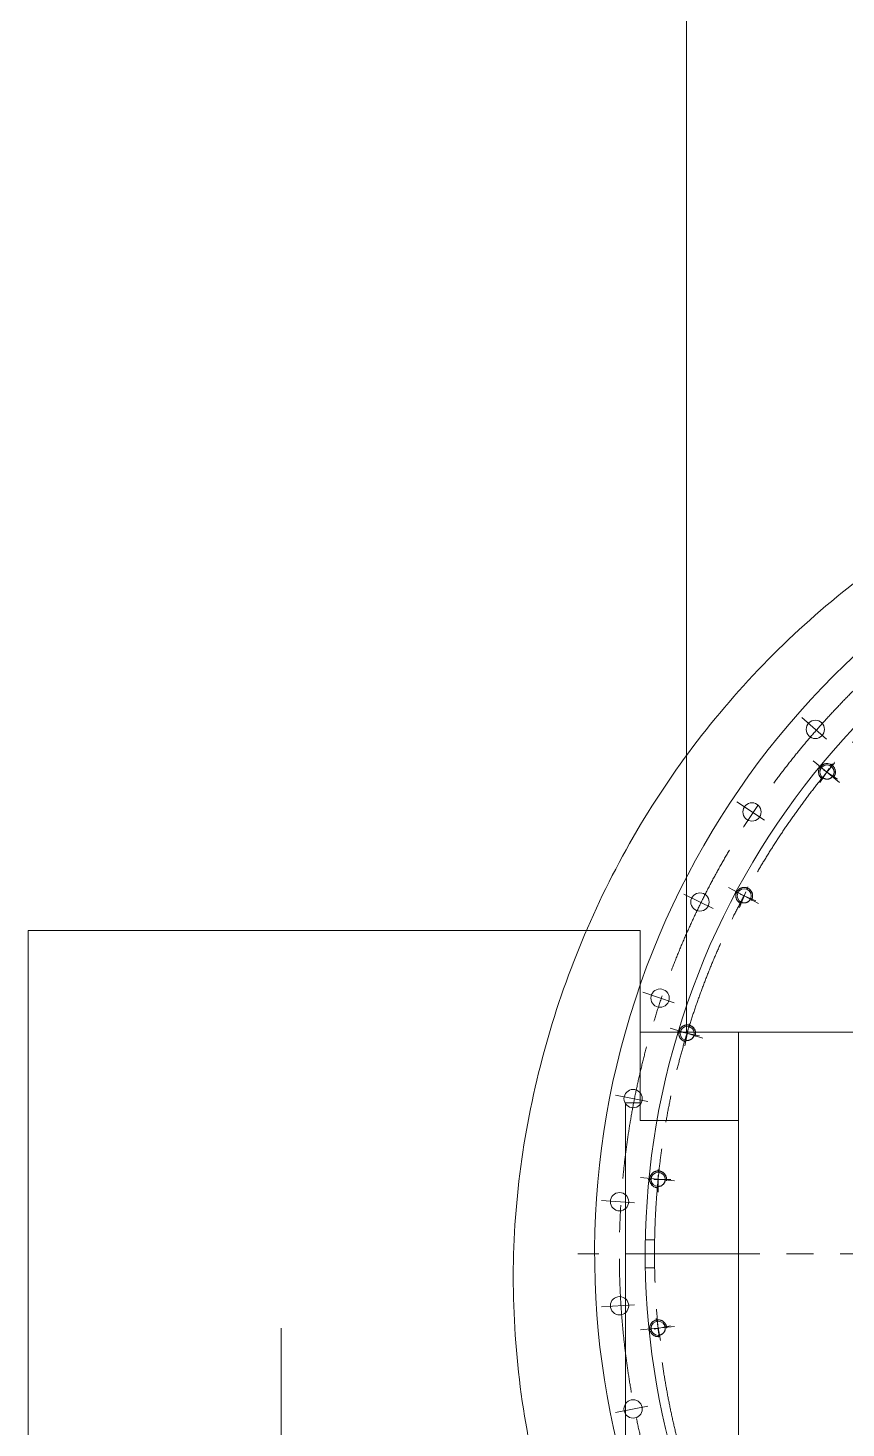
# Model space of a CAD drawing. Header units: millimetres. Extents: x 2 to 671028, y -1 to 511258.
# Drawn here: x 78194 to 92961, y 97864 to 123151 of the extents above; entities that cross this region are included whole.
import ezdxf

# ---------------------------------------------------------------- set-up
doc = ezdxf.new("R2010")
doc.units = ezdxf.units.MM
doc.header["$LTSCALE"] = 25.4
doc.linetypes.add('CENTER', pattern=[50.8, 31.75, -6.35, 6.35, -6.35])
doc.linetypes.add('点画线', pattern=[18, 12, -2, 2, -2])
for name, color, linetype, lineweight in [('CAXA1', 5, 'CENTER', 5), ('中心线层', 5, 'CENTER', 5), ('细实线层', 7, 'Continuous', 5)]:
    doc.layers.add(name, color=color, linetype=linetype, lineweight=lineweight)

msp = doc.modelspace()

# ---------------------------------------------------------------- linework, layer by layer
at = {"color": 7, "lineweight": 5}
for p, q in [((90079.74, 105015.85), (90079.74, 127933.48)), ((92468.71, 109745.34), (92467.16, 109737.52)), ((92470.68, 109753.07), (92468.71, 109745.34)), ((92473.04, 109760.69), (92470.68, 109753.07)), ((92475.81, 109768.18), (92473.04, 109760.69)), ((92478.96, 109775.51), (92475.81, 109768.18)), ((92482.48, 109782.67), (92478.96, 109775.51)), ((92486.38, 109789.63), (92482.48, 109782.67)), ((92490.64, 109796.38), (92486.38, 109789.63)), ((92495.25, 109802.89), (92490.64, 109796.38)), ((92500.18, 109809.16), (92495.25, 109802.89)), ((92505.45, 109815.16), (92500.18, 109809.16)), ((92511.01, 109820.87), (92505.45, 109815.16)), ((92516.87, 109826.29), (92511.01, 109820.87)), ((92523.01, 109831.39), (92516.87, 109826.29)), ((92529.4, 109836.16), (92523.01, 109831.39)), ((92536.03, 109840.6), (92529.4, 109836.16)), ((92542.89, 109844.68), (92536.03, 109840.6)), ((92549.95, 109848.39), (92542.89, 109844.68)), ((92557.2, 109851.73), (92549.95, 109848.39)), ((92564.61, 109854.69), (92557.2, 109851.73)), ((92572.16, 109857.25), (92564.61, 109854.69)), ((92579.84, 109859.42), (92572.16, 109857.25)), ((92587.62, 109861.18), (92579.84, 109859.42)), ((92595.49, 109862.53), (92587.62, 109861.18)), ((92603.41, 109863.47), (92595.49, 109862.53)), ((92611.37, 109863.99), (92603.41, 109863.47)), ((92619.35, 109864.09), (92611.37, 109863.99)), ((92627.32, 109863.78), (92619.35, 109864.09)), ((92635.27, 109863.05), (92627.32, 109863.78)), ((92643.17, 109861.91), (92635.27, 109863.05)), ((92650.99, 109860.35), (92643.17, 109861.91)), ((92658.72, 109858.38), (92650.99, 109860.35)), ((92666.34, 109856.02), (92658.72, 109858.38)), ((92673.83, 109853.26), (92666.34, 109856.02)), ((92681.16, 109850.11), (92673.83, 109853.26)), ((92688.32, 109846.58), (92681.16, 109850.11)), ((92695.28, 109842.68), (92688.32, 109846.58)), ((92702.03, 109838.42), (92695.28, 109842.68)), ((92708.54, 109833.82), (92702.03, 109838.42)), ((92702.03, 109838.42), (92702.03, 109838.42)), ((92714.81, 109828.88), (92708.54, 109833.82)), ((92720.81, 109823.62), (92714.81, 109828.88)), ((92726.52, 109818.05), (92720.81, 109823.62)), ((92731.94, 109812.19), (92726.52, 109818.05)), ((92737.04, 109806.06), (92731.94, 109812.19)), ((92741.81, 109799.66), (92737.04, 109806.06)), ((92746.25, 109793.03), (92741.81, 109799.66)), ((92750.32, 109786.17), (92746.25, 109793.03)), ((92754.04, 109779.11), (92750.32, 109786.17)), ((92757.38, 109771.87), (92754.04, 109779.11)), ((92760.34, 109764.46), (92757.38, 109771.87)), ((92762.9, 109756.9), (92760.34, 109764.46)), ((92765.07, 109749.22), (92762.9, 109756.9)), ((92766.83, 109741.44), (92765.07, 109749.22)), ((92465.28, 109721.67), (92464.97, 109713.7)), ((92464.97, 109713.7), (92465.07, 109705.72)), ((92465.07, 109705.72), (92465.6, 109697.76)), ((92466.01, 109729.62), (92465.28, 109721.67)), ((92465.6, 109697.76), (92466.53, 109689.84)), ((92467.16, 109737.52), (92466.01, 109729.62)), ((92466.53, 109689.84), (92467.88, 109681.98)), ((92467.88, 109681.98), (92469.65, 109674.19)), ((92469.65, 109674.19), (92471.81, 109666.51)), ((92471.81, 109666.51), (92474.38, 109658.96)), ((92474.38, 109658.96), (92477.33, 109651.55)), ((92477.33, 109651.55), (92480.67, 109644.3)), ((92480.67, 109644.3), (92484.39, 109637.24)), ((92484.39, 109637.24), (92488.47, 109630.38)), ((92488.47, 109630.38), (92492.9, 109623.75)), ((92492.9, 109623.75), (92497.67, 109617.36)), ((92497.67, 109617.36), (92502.78, 109611.22)), ((92502.78, 109611.22), (92508.19, 109605.36)), ((92508.19, 109605.36), (92513.91, 109599.8)), ((92513.91, 109599.8), (92519.91, 109594.54)), ((92519.91, 109594.54), (92526.17, 109589.6)), ((92526.17, 109589.6), (92532.69, 109584.99)), ((92532.69, 109584.99), (92546.05, 109605)), ((92532.69, 109584.99), (92532.69, 109584.99)), ((92546.05, 109605), (92546.05, 109605)), ((92546.05, 109605), (92551.74, 109601.41)), ((92551.74, 109601.41), (92557.6, 109598.13)), ((92557.6, 109598.13), (92563.63, 109595.16)), ((92563.63, 109595.16), (92569.8, 109592.5)), ((92569.8, 109592.5), (92576.1, 109590.18)), ((92576.1, 109590.18), (92582.52, 109588.18)), ((92582.52, 109588.18), (92589.03, 109586.53)), ((92589.03, 109586.53), (92595.62, 109585.22)), ((92595.62, 109585.22), (92602.27, 109584.26)), ((92602.27, 109584.26), (92608.96, 109583.64)), ((92608.96, 109583.64), (92615.68, 109583.38)), ((92615.68, 109583.38), (92622.39, 109583.46)), ((92622.39, 109583.46), (92629.1, 109583.9)), ((92629.1, 109583.9), (92635.77, 109584.69)), ((92635.77, 109584.69), (92642.39, 109585.83)), ((92642.39, 109585.83), (92648.95, 109587.31)), ((92648.95, 109587.31), (92655.41, 109589.14)), ((92655.41, 109589.14), (92661.78, 109591.3)), ((92661.78, 109591.3), (92668.02, 109593.79)), ((92668.02, 109593.79), (92674.12, 109596.6)), ((92674.12, 109596.6), (92680.07, 109599.73)), ((92680.07, 109599.73), (92685.84, 109603.17)), ((92685.84, 109603.17), (92691.43, 109606.9)), ((92691.43, 109606.9), (92696.81, 109610.92)), ((92696.81, 109610.92), (92701.98, 109615.22)), ((92701.98, 109615.22), (92706.91, 109619.78)), ((92706.91, 109619.78), (92711.6, 109624.59)), ((92711.6, 109624.59), (92716.03, 109629.64)), ((92716.03, 109629.64), (92720.19, 109634.92)), ((92720.19, 109634.92), (92724.07, 109640.4)), ((92724.07, 109640.4), (92724.07, 109640.4)), ((92724.07, 109640.4), (92744.07, 109627.04)), ((92744.07, 109627.04), (92748.33, 109633.79)), ((92744.07, 109627.04), (92744.07, 109627.04)), ((92748.33, 109633.79), (92752.23, 109640.75)), ((92752.23, 109640.75), (92755.76, 109647.9)), ((92755.76, 109647.9), (92758.91, 109655.23)), ((92758.91, 109655.23), (92761.67, 109662.72)), ((92761.67, 109662.72), (92764.03, 109670.34)), ((92764.03, 109670.34), (92766, 109678.07)), ((92766, 109678.07), (92767.56, 109685.9)), ((92768.18, 109733.58), (92766.83, 109741.44)), ((92767.56, 109685.9), (92768.7, 109693.79)), ((92769.12, 109725.65), (92768.18, 109733.58)), ((92768.7, 109693.79), (92769.43, 109701.74)), ((92769.64, 109717.69), (92769.12, 109725.65)), ((92769.43, 109701.74), (92769.74, 109709.71)), ((92769.74, 109709.71), (92769.64, 109717.69)), ((90971.61, 107488), (90971.19, 107480.04)), ((90971.19, 107480.04), (90971.19, 107472.06)), ((90971.19, 107472.06), (90971.61, 107464.09)), ((90972.44, 107495.94), (90971.61, 107488)), ((90973.69, 107503.82), (90972.44, 107495.94)), ((90975.35, 107511.62), (90973.69, 107503.82)), ((90977.41, 107519.33), (90975.35, 107511.62)), ((90979.88, 107526.92), (90977.41, 107519.33)), ((90982.74, 107534.37), (90979.88, 107526.92)), ((90985.98, 107541.66), (90982.74, 107534.37)), ((90989.6, 107548.77), (90985.98, 107541.66)), ((90993.59, 107555.67), (90989.6, 107548.77)), ((90997.94, 107562.37), (90993.59, 107555.67)), ((91002.63, 107568.82), (90997.94, 107562.37)), ((91007.65, 107575.02), (91002.63, 107568.82)), ((91012.99, 107580.95), (91007.65, 107575.02)), ((91018.63, 107586.59), (91012.99, 107580.95)), ((91024.56, 107591.93), (91018.63, 107586.59)), ((91030.76, 107596.95), (91024.56, 107591.93)), ((91037.22, 107601.64), (91030.76, 107596.95)), ((91043.91, 107605.99), (91037.22, 107601.64)), ((91050.82, 107609.98), (91043.91, 107605.99)), ((91057.93, 107613.6), (91050.82, 107609.98)), ((91065.21, 107616.85), (91057.93, 107613.6)), ((91072.66, 107619.7), (91065.21, 107616.85)), ((91080.25, 107622.17), (91072.66, 107619.7)), ((91087.96, 107624.24), (91080.25, 107622.17)), ((91095.76, 107625.89), (91087.96, 107624.24)), ((91103.64, 107627.14), (91095.76, 107625.89)), ((91111.58, 107627.98), (91103.64, 107627.14)), ((91119.55, 107628.39), (91111.58, 107627.98)), ((91127.52, 107628.39), (91119.55, 107628.39)), ((91135.49, 107627.98), (91127.52, 107628.39)), ((91143.43, 107627.14), (91135.49, 107627.98)), ((91151.31, 107625.89), (91143.43, 107627.14)), ((91159.11, 107624.24), (91151.31, 107625.89)), ((91166.82, 107622.17), (91159.11, 107624.24)), ((91174.41, 107619.7), (91166.82, 107622.17)), ((91181.86, 107616.85), (91174.41, 107619.7)), ((91189.15, 107613.6), (91181.86, 107616.85)), ((91181.86, 107616.85), (91181.86, 107616.85)), ((91196.25, 107609.98), (91189.15, 107613.6)), ((91203.16, 107605.99), (91196.25, 107609.98)), ((91209.86, 107601.64), (91203.16, 107605.99)), ((91216.31, 107596.95), (91209.86, 107601.64)), ((91222.51, 107591.93), (91216.31, 107596.95)), ((91228.44, 107586.59), (91222.51, 107591.93)), ((91234.08, 107580.95), (91228.44, 107586.59)), ((91239.42, 107575.02), (91234.08, 107580.95)), ((91244.44, 107568.82), (91239.42, 107575.02)), ((91249.13, 107562.37), (91244.44, 107568.82)), ((91253.48, 107555.67), (91249.13, 107562.37)), ((91257.47, 107548.77), (91253.48, 107555.67)), ((91261.09, 107541.66), (91257.47, 107548.77)), ((91264.33, 107534.37), (91261.09, 107541.66)), ((91267.19, 107526.92), (91264.33, 107534.37)), ((91269.66, 107519.33), (91267.19, 107526.92)), ((91271.72, 107511.62), (91269.66, 107519.33)), ((91273.38, 107503.82), (91271.72, 107511.62)), ((91274.63, 107495.94), (91273.38, 107503.82)), ((91275.47, 107488), (91274.63, 107495.94)), ((91275.88, 107480.04), (91275.47, 107488)), ((91275.47, 107464.09), (91275.88, 107472.06)), ((91275.88, 107472.06), (91275.88, 107480.04)), ((90971.61, 107464.09), (90972.44, 107456.15)), ((90972.44, 107456.15), (90973.69, 107448.27)), ((90973.69, 107448.27), (90975.35, 107440.47)), ((90975.35, 107440.47), (90977.41, 107432.76)), ((90977.41, 107432.76), (90979.88, 107425.17)), ((90979.88, 107425.17), (90982.74, 107417.73)), ((90982.74, 107417.73), (90985.98, 107410.44)), ((90985.98, 107410.44), (90989.6, 107403.33)), ((90989.6, 107403.33), (90993.59, 107396.42)), ((90993.59, 107396.42), (90997.94, 107389.73)), ((90997.94, 107389.73), (91002.63, 107383.27)), ((91002.63, 107383.27), (91007.65, 107377.07)), ((91007.65, 107377.07), (91012.99, 107371.14)), ((91012.99, 107371.14), (91018.63, 107365.5)), ((91018.63, 107365.5), (91024.56, 107360.16)), ((91024.56, 107360.16), (91030.76, 107355.14)), ((91030.76, 107355.14), (91037.22, 107350.45)), ((91037.22, 107350.45), (91043.91, 107346.1)), ((91043.91, 107346.1), (91050.82, 107342.11)), ((91050.82, 107342.11), (91057.93, 107338.49)), ((91057.93, 107338.49), (91065.21, 107335.25)), ((91065.21, 107335.25), (91074.42, 107357.47)), ((91065.21, 107335.25), (91065.21, 107335.25)), ((91074.42, 107357.47), (91074.42, 107357.47)), ((91074.42, 107357.47), (91080.69, 107355.07)), ((91080.69, 107355.07), (91087.08, 107352.99)), ((91087.08, 107352.99), (91093.58, 107351.25)), ((91093.58, 107351.25), (91100.15, 107349.85)), ((91100.15, 107349.85), (91106.78, 107348.8)), ((91106.78, 107348.8), (91113.47, 107348.1)), ((91113.47, 107348.1), (91120.18, 107347.75)), ((91120.18, 107347.75), (91126.9, 107347.75)), ((91126.9, 107347.75), (91133.61, 107348.1)), ((91133.61, 107348.1), (91140.29, 107348.8)), ((91140.29, 107348.8), (91146.92, 107349.85)), ((91146.92, 107349.85), (91153.5, 107351.25)), ((91153.5, 107351.25), (91159.99, 107352.99)), ((91159.99, 107352.99), (91166.38, 107355.07)), ((91166.38, 107355.07), (91172.65, 107357.47)), ((91172.65, 107357.47), (91178.79, 107360.21)), ((91178.79, 107360.21), (91184.77, 107363.26)), ((91184.77, 107363.26), (91190.59, 107366.62)), ((91190.59, 107366.62), (91196.23, 107370.28)), ((91196.23, 107370.28), (91201.66, 107374.23)), ((91201.66, 107374.23), (91206.89, 107378.46)), ((91206.89, 107378.46), (91211.88, 107382.95)), ((91211.88, 107382.95), (91216.63, 107387.7)), ((91216.63, 107387.7), (91221.13, 107392.7)), ((91221.13, 107392.7), (91225.36, 107397.92)), ((91225.36, 107397.92), (91229.3, 107403.35)), ((91229.3, 107403.35), (91232.96, 107408.99)), ((91232.96, 107408.99), (91236.32, 107414.81)), ((91236.32, 107414.81), (91239.37, 107420.79)), ((91239.37, 107420.79), (91242.11, 107426.93)), ((91242.11, 107426.93), (91242.11, 107426.93)), ((91242.11, 107426.93), (91264.33, 107417.73)), ((91264.33, 107417.73), (91267.19, 107425.17)), ((91264.33, 107417.73), (91264.33, 107417.73)), ((91267.19, 107425.17), (91269.66, 107432.76)), ((91269.66, 107432.76), (91271.72, 107440.47)), ((91271.72, 107440.47), (91273.38, 107448.27)), ((91273.38, 107448.27), (91274.63, 107456.15)), ((91274.63, 107456.15), (91275.47, 107464.09)), ((78194.35, 95730.6), (78194.35, 106849.65)), ((89247.3, 106849.65), (78194.35, 106849.65)), ((89247.3, 103420.44), (89247.3, 106849.65)), ((90079.74, 105015.85), (89247.3, 105015.85)), ((89942.29, 104997.9), (89942.19, 104989.92)), ((89942.19, 104989.92), (89942.5, 104981.95)), ((89942.81, 105005.86), (89942.29, 104997.9)), ((89942.5, 104981.95), (89943.23, 104974)), ((89943.75, 105013.78), (89942.81, 105005.86)), ((89943.23, 104974), (89944.38, 104966.1)), ((89945.1, 105021.64), (89943.75, 105013.78)), ((89944.38, 104966.1), (89945.93, 104958.28)), ((89946.86, 105029.43), (89945.1, 105021.64)), ((89945.93, 104958.28), (89947.9, 104950.55)), ((89949.03, 105037.11), (89946.86, 105029.43)), ((89947.9, 104950.55), (89950.26, 104942.93)), ((89951.59, 105044.66), (89949.03, 105037.11)), ((89950.26, 104942.93), (89953.02, 104935.44)), ((89954.55, 105052.07), (89951.59, 105044.66)), ((89957.89, 105059.32), (89954.55, 105052.07)), ((89961.61, 105066.38), (89957.89, 105059.32)), ((89965.69, 105073.24), (89961.61, 105066.38)), ((89970.12, 105079.87), (89965.69, 105073.24)), ((89974.89, 105086.26), (89970.12, 105079.87)), ((89979.99, 105092.4), (89974.89, 105086.26)), ((89985.41, 105098.26), (89979.99, 105092.4)), ((89991.12, 105103.82), (89985.41, 105098.26)), ((89997.12, 105109.08), (89991.12, 105103.82)), ((90003.39, 105114.02), (89997.12, 105109.08)), ((90009.91, 105118.63), (90003.39, 105114.02)), ((90016.65, 105122.89), (90009.91, 105118.63)), ((90023.61, 105126.79), (90016.65, 105122.89)), ((90030.77, 105130.31), (90023.61, 105126.79)), ((90038.1, 105133.46), (90030.77, 105130.31)), ((90045.59, 105136.23), (90038.1, 105133.46)), ((90053.21, 105138.59), (90045.59, 105136.23)), ((90060.94, 105140.56), (90053.21, 105138.59)), ((90068.77, 105142.11), (90060.94, 105140.56)), ((90076.66, 105143.26), (90068.77, 105142.11)), ((90084.61, 105143.99), (90076.66, 105143.26)), ((116346.95, 105015.85), (90079.74, 105015.85)), ((90092.58, 105144.3), (90084.61, 105143.99)), ((90100.56, 105144.2), (90092.58, 105144.3)), ((90108.52, 105143.67), (90100.56, 105144.2)), ((90116.44, 105142.74), (90108.52, 105143.67)), ((90124.31, 105141.38), (90116.44, 105142.74)), ((90132.09, 105139.62), (90124.31, 105141.38)), ((90124.31, 105141.38), (90124.31, 105141.38)), ((90139.77, 105137.46), (90132.09, 105139.62)), ((90147.32, 105134.89), (90139.77, 105137.46)), ((90154.73, 105131.94), (90147.32, 105134.89)), ((90161.98, 105128.6), (90154.73, 105131.94)), ((90169.04, 105124.88), (90161.98, 105128.6)), ((90175.9, 105120.8), (90169.04, 105124.88)), ((90182.53, 105116.37), (90175.9, 105120.8)), ((90188.92, 105111.6), (90182.53, 105116.37)), ((90195.06, 105106.49), (90188.92, 105111.6)), ((90200.92, 105101.08), (90195.06, 105106.49)), ((90206.48, 105095.36), (90200.92, 105101.08)), ((90211.75, 105089.36), (90206.48, 105095.36)), ((90209.68, 104935.15), (90212.49, 104941.25)), ((90216.69, 105083.1), (90211.75, 105089.36)), ((90212.49, 104941.25), (90214.98, 104947.49)), ((90214.98, 104947.49), (90217.14, 104953.85)), ((90221.29, 105076.58), (90216.69, 105083.1)), ((90217.14, 104953.85), (90218.97, 104960.32)), ((90218.97, 104960.32), (90220.45, 104966.88)), ((90220.45, 104966.88), (90220.45, 104966.88)), ((90220.45, 104966.88), (90244.05, 104962.18)), ((90225.55, 105069.83), (90221.29, 105076.58)), ((90229.45, 105062.87), (90225.55, 105069.83)), ((90232.98, 105055.72), (90229.45, 105062.87)), ((90236.12, 105048.39), (90232.98, 105055.72)), ((90238.89, 105040.9), (90236.12, 105048.39)), ((90241.25, 105033.28), (90238.89, 105040.9)), ((90243.22, 105025.55), (90241.25, 105033.28)), ((90244.77, 105017.72), (90243.22, 105025.55)), ((90244.05, 104962.18), (90245.4, 104970.04)), ((90244.05, 104962.18), (90244.05, 104962.18)), ((90245.92, 105009.83), (90244.77, 105017.72)), ((90245.4, 104970.04), (90246.33, 104977.97)), ((90246.65, 105001.88), (90245.92, 105009.83)), ((90246.33, 104977.97), (90246.86, 104985.93)), ((90246.96, 104993.91), (90246.65, 105001.88)), ((90246.86, 104985.93), (90246.96, 104993.91)), ((91021.35, 105015.85), (91021.35, 84499.48)), ((89953.02, 104935.44), (89956.17, 104928.11)), ((89956.17, 104928.11), (89959.7, 104920.95)), ((89959.7, 104920.95), (89963.6, 104913.99)), ((89963.6, 104913.99), (89967.86, 104907.24)), ((89967.86, 104907.24), (89972.46, 104900.73)), ((89972.46, 104900.73), (89977.4, 104894.46)), ((89977.4, 104894.46), (89982.66, 104888.46)), ((89982.66, 104888.46), (89988.23, 104882.75)), ((89988.23, 104882.75), (89994.09, 104877.33)), ((89994.09, 104877.33), (90000.22, 104872.23)), ((90000.22, 104872.23), (90006.62, 104867.46)), ((90006.62, 104867.46), (90013.25, 104863.02)), ((90013.25, 104863.02), (90020.11, 104858.94)), ((90020.11, 104858.94), (90027.17, 104855.23)), ((90027.17, 104855.23), (90034.42, 104851.89)), ((90034.42, 104851.89), (90041.83, 104848.93)), ((90041.83, 104848.93), (90049.38, 104846.37)), ((90049.38, 104846.37), (90057.06, 104844.2)), ((90057.06, 104844.2), (90064.84, 104842.44)), ((90064.84, 104842.44), (90069.54, 104866.04)), ((90064.84, 104842.44), (90064.84, 104842.44)), ((90069.54, 104866.04), (90069.54, 104866.04)), ((90069.54, 104866.04), (90076.16, 104864.9)), ((90076.16, 104864.9), (90082.83, 104864.11)), ((90082.83, 104864.11), (90089.54, 104863.67)), ((90089.54, 104863.67), (90096.25, 104863.58)), ((90096.25, 104863.58), (90102.97, 104863.85)), ((90102.97, 104863.85), (90109.66, 104864.46)), ((90109.66, 104864.46), (90116.31, 104865.43)), ((90116.31, 104865.43), (90122.9, 104866.74)), ((90122.9, 104866.74), (90129.41, 104868.39)), ((90129.41, 104868.39), (90135.83, 104870.38)), ((90135.83, 104870.38), (90142.13, 104872.71)), ((90142.13, 104872.71), (90148.31, 104875.36)), ((90148.31, 104875.36), (90154.33, 104878.33)), ((90154.33, 104878.33), (90160.19, 104881.62)), ((90160.19, 104881.62), (90165.88, 104885.2)), ((90165.88, 104885.2), (90171.36, 104889.08)), ((90171.36, 104889.08), (90176.64, 104893.24)), ((90176.64, 104893.24), (90181.69, 104897.67)), ((90181.69, 104897.67), (90186.5, 104902.36)), ((90186.5, 104902.36), (90191.07, 104907.29)), ((90191.07, 104907.29), (90195.36, 104912.46)), ((90195.36, 104912.46), (90199.38, 104917.84)), ((90199.38, 104917.84), (90203.12, 104923.43)), ((90203.12, 104923.43), (90206.55, 104929.2)), ((90206.55, 104929.2), (90209.68, 104935.15)), ((88978.97, 103738.49), (88978.97, 96957.7)), ((88978.97, 103738.49), (89247.3, 103738.49)), ((91021.35, 103420.44), (89247.3, 103420.44)), ((89430.79, 102416.76), (89427.74, 102409.39)), ((89434.22, 102423.96), (89430.79, 102416.76)), ((89438.03, 102430.97), (89434.22, 102423.96)), ((89442.2, 102437.77), (89438.03, 102430.97)), ((89446.72, 102444.35), (89442.2, 102437.77)), ((89451.58, 102450.68), (89446.72, 102444.35)), ((89456.76, 102456.75), (89451.58, 102450.68)), ((89462.25, 102462.53), (89456.76, 102456.75)), ((89468.04, 102468.03), (89462.25, 102462.53)), ((89474.11, 102473.21), (89468.04, 102468.03)), ((89480.44, 102478.07), (89474.11, 102473.21)), ((89487.01, 102482.58), (89480.44, 102478.07)), ((89493.81, 102486.75), (89487.01, 102482.58)), ((89500.83, 102490.56), (89493.81, 102486.75)), ((89508.03, 102494), (89500.83, 102490.56)), ((89515.4, 102497.05), (89508.03, 102494)), ((89522.92, 102499.71), (89515.4, 102497.05)), ((89530.57, 102501.98), (89522.92, 102499.71)), ((89538.33, 102503.84), (89530.57, 102501.98)), ((89546.17, 102505.3), (89538.33, 102503.84)), ((89554.08, 102506.34), (89546.17, 102505.3)), ((89562.04, 102506.96), (89554.08, 102506.34)), ((89570.01, 102507.17), (89562.04, 102506.96)), ((89577.99, 102506.96), (89570.01, 102507.17)), ((89570.01, 102507.17), (89570.01, 102507.17)), ((89585.94, 102506.34), (89577.99, 102506.96)), ((89593.85, 102505.3), (89585.94, 102506.34)), ((89601.7, 102503.84), (89593.85, 102505.3)), ((89609.46, 102501.98), (89601.7, 102503.84)), ((89617.11, 102499.71), (89609.46, 102501.98)), ((89624.63, 102497.05), (89617.11, 102499.71)), ((89632, 102494), (89624.63, 102497.05)), ((89639.2, 102490.56), (89632, 102494)), ((89646.21, 102486.75), (89639.2, 102490.56)), ((89653.02, 102482.58), (89646.21, 102486.75)), ((89659.59, 102478.07), (89653.02, 102482.58)), ((89665.92, 102473.21), (89659.59, 102478.07)), ((89671.99, 102468.03), (89665.92, 102473.21)), ((89677.78, 102462.53), (89671.99, 102468.03)), ((89683.27, 102456.75), (89677.78, 102462.53)), ((89688.45, 102450.68), (89683.27, 102456.75)), ((89693.31, 102444.35), (89688.45, 102450.68)), ((89697.83, 102437.77), (89693.31, 102444.35)), ((89702, 102430.97), (89697.83, 102437.77)), ((89705.8, 102423.96), (89702, 102430.97)), ((89709.24, 102416.76), (89705.8, 102423.96)), ((89712.29, 102409.39), (89709.24, 102416.76)), ((89417.82, 102362.75), (89417.61, 102354.77)), ((89417.61, 102354.77), (89417.82, 102346.8)), ((89418.45, 102370.7), (89417.82, 102362.75)), ((89417.82, 102346.8), (89418.45, 102338.84)), ((89419.49, 102378.61), (89418.45, 102370.7)), ((89418.45, 102338.84), (89419.49, 102330.93)), ((89420.94, 102386.46), (89419.49, 102378.61)), ((89419.49, 102330.93), (89420.94, 102323.09)), ((89422.81, 102394.22), (89420.94, 102386.46)), ((89420.94, 102323.09), (89422.81, 102315.33)), ((89425.07, 102401.87), (89422.81, 102394.22)), ((89422.81, 102315.33), (89425.07, 102307.68)), ((89427.74, 102409.39), (89425.07, 102401.87)), ((89425.07, 102307.68), (89427.74, 102300.16)), ((89427.74, 102300.16), (89430.79, 102292.78)), ((89430.79, 102292.78), (89434.22, 102285.58)), ((89434.22, 102285.58), (89438.03, 102278.57)), ((89438.03, 102278.57), (89442.2, 102271.77)), ((89442.2, 102271.77), (89446.72, 102265.19)), ((89446.72, 102265.19), (89451.58, 102258.86)), ((89451.58, 102258.86), (89456.76, 102252.8)), ((89456.76, 102252.8), (89462.25, 102247.01)), ((89462.25, 102247.01), (89468.04, 102241.52)), ((89468.04, 102241.52), (89474.11, 102236.33)), ((89474.11, 102236.33), (89480.44, 102231.48)), ((89480.44, 102231.48), (89487.01, 102226.96)), ((89487.01, 102226.96), (89493.81, 102222.79)), ((89493.81, 102222.79), (89500.83, 102218.98)), ((89500.83, 102218.98), (89508.03, 102215.55)), ((89508.03, 102215.55), (89515.4, 102212.49)), ((89515.4, 102212.49), (89522.92, 102209.83)), ((89522.92, 102209.83), (89530.57, 102207.56)), ((89530.57, 102207.56), (89538.33, 102205.7)), ((89538.33, 102205.7), (89546.17, 102204.25)), ((89546.17, 102204.25), (89554.08, 102203.21)), ((89554.08, 102203.21), (89562.04, 102202.58)), ((89562.04, 102202.58), (89570.01, 102202.37)), ((89570.01, 102226.43), (89576.73, 102226.61)), ((89570.01, 102202.37), (89570.01, 102226.43)), ((89570.01, 102226.43), (89570.01, 102226.43)), ((89570.01, 102202.37), (89570.01, 102202.37)), ((89576.73, 102226.61), (89583.43, 102227.13)), ((89583.43, 102227.13), (89590.09, 102228.01)), ((89590.09, 102228.01), (89596.7, 102229.24)), ((89596.7, 102229.24), (89603.23, 102230.8)), ((89603.23, 102230.8), (89609.67, 102232.71)), ((89609.67, 102232.71), (89616.01, 102234.96)), ((89616.01, 102234.96), (89622.21, 102237.53)), ((89622.21, 102237.53), (89628.28, 102240.42)), ((89628.28, 102240.42), (89634.18, 102243.63)), ((89634.18, 102243.63), (89639.91, 102247.14)), ((89639.91, 102247.14), (89645.45, 102250.94)), ((89645.45, 102250.94), (89650.78, 102255.03)), ((89650.78, 102255.03), (89655.89, 102259.4)), ((89655.89, 102259.4), (89660.76, 102264.02)), ((89660.76, 102264.02), (89665.39, 102268.89)), ((89665.39, 102268.89), (89669.75, 102274)), ((89669.75, 102274), (89673.84, 102279.33)), ((89673.84, 102279.33), (89677.65, 102284.87)), ((89677.65, 102284.87), (89681.16, 102290.6)), ((89681.16, 102290.6), (89684.37, 102296.51)), ((89684.37, 102296.51), (89687.26, 102302.57)), ((89687.26, 102302.57), (89689.83, 102308.78)), ((89689.83, 102308.78), (89692.07, 102315.11)), ((89692.07, 102315.11), (89693.98, 102321.55)), ((89693.98, 102321.55), (89695.55, 102328.09)), ((89695.55, 102328.09), (89696.77, 102334.69)), ((89696.77, 102334.69), (89697.65, 102341.36)), ((89697.65, 102341.36), (89698.18, 102348.05)), ((89698.18, 102348.05), (89698.35, 102354.77)), ((89698.35, 102354.77), (89698.35, 102354.77)), ((89698.35, 102354.77), (89722.41, 102354.77)), ((89714.95, 102401.87), (89712.29, 102409.39)), ((89717.22, 102394.22), (89714.95, 102401.87)), ((89719.08, 102386.46), (89717.22, 102394.22)), ((89720.54, 102378.61), (89719.08, 102386.46)), ((89721.58, 102370.7), (89720.54, 102378.61)), ((89722.21, 102362.75), (89721.58, 102370.7)), ((89722.41, 102354.77), (89722.21, 102362.75)), ((89722.41, 102354.77), (89722.41, 102354.77)), ((89506.32, 101264.37), (89340.43, 101264.37)), ((89506.32, 100756.37), (89340.43, 100756.37)), ((89417.94, 99675.93), (89417.63, 99667.96)), ((89417.63, 99667.96), (89417.73, 99659.98)), ((89417.73, 99659.98), (89418.25, 99652.02)), ((89418.67, 99683.88), (89417.94, 99675.93)), ((89418.25, 99652.02), (89419.19, 99644.1)), ((89419.82, 99691.77), (89418.67, 99683.88)), ((89419.19, 99644.1), (89420.54, 99636.23)), ((89421.37, 99699.6), (89419.82, 99691.77)), ((89420.54, 99636.23), (89422.3, 99628.45)), ((89423.34, 99707.33), (89421.37, 99699.6)), ((89425.7, 99714.95), (89423.34, 99707.33)), ((89428.46, 99722.44), (89425.7, 99714.95)), ((89431.61, 99729.77), (89428.46, 99722.44)), ((89435.14, 99736.93), (89431.61, 99729.77)), ((89439.04, 99743.89), (89435.14, 99736.93)), ((89443.3, 99750.63), (89439.04, 99743.89)), ((89447.9, 99757.15), (89443.3, 99750.63)), ((89452.84, 99763.42), (89447.9, 99757.15)), ((89458.1, 99769.41), (89452.84, 99763.42)), ((89463.67, 99775.13), (89458.1, 99769.41)), ((89469.53, 99780.55), (89463.67, 99775.13)), ((89475.66, 99785.65), (89469.53, 99780.55)), ((89482.06, 99790.42), (89475.66, 99785.65)), ((89488.69, 99794.85), (89482.06, 99790.42)), ((89495.55, 99798.93), (89488.69, 99794.85)), ((89502.61, 99802.65), (89495.55, 99798.93)), ((89509.85, 99805.99), (89502.61, 99802.65)), ((89517.27, 99808.95), (89509.85, 99805.99)), ((89524.82, 99811.51), (89517.27, 99808.95)), ((89532.5, 99813.68), (89524.82, 99811.51)), ((89540.28, 99815.44), (89532.5, 99813.68)), ((89548.15, 99816.79), (89540.28, 99815.44)), ((89540.28, 99815.44), (89540.28, 99815.44)), ((89556.07, 99817.73), (89548.15, 99816.79)), ((89564.03, 99818.25), (89556.07, 99817.73)), ((89572.01, 99818.35), (89564.03, 99818.25)), ((89579.98, 99818.04), (89572.01, 99818.35)), ((89587.93, 99817.31), (89579.98, 99818.04)), ((89595.82, 99816.16), (89587.93, 99817.31)), ((89603.65, 99814.61), (89595.82, 99816.16)), ((89611.38, 99812.64), (89603.65, 99814.61)), ((89619, 99810.28), (89611.38, 99812.64)), ((89626.49, 99807.52), (89619, 99810.28)), ((89633.82, 99804.37), (89626.49, 99807.52)), ((89640.97, 99800.84), (89633.82, 99804.37)), ((89647.94, 99796.94), (89640.97, 99800.84)), ((89654.68, 99792.68), (89647.94, 99796.94)), ((89661.2, 99788.08), (89654.68, 99792.68)), ((89667.46, 99783.14), (89661.2, 99788.08)), ((89673.46, 99777.88), (89667.46, 99783.14)), ((89679.18, 99772.31), (89673.46, 99777.88)), ((89684.59, 99766.45), (89679.18, 99772.31)), ((89689.7, 99760.32), (89684.59, 99766.45)), ((89694.47, 99753.92), (89689.7, 99760.32)), ((89691.54, 99624.71), (89693.54, 99631.13)), ((89693.54, 99631.13), (89695.19, 99637.64)), ((89698.9, 99747.29), (89694.47, 99753.92)), ((89695.19, 99637.64), (89696.5, 99644.23)), ((89695.89, 99691), (89719.49, 99695.7)), ((89697.03, 99684.38), (89695.89, 99691)), ((89695.89, 99691), (89695.89, 99691)), ((89696.5, 99644.23), (89697.47, 99650.88)), ((89697.82, 99677.71), (89697.03, 99684.38)), ((89697.47, 99650.88), (89698.08, 99657.57)), ((89698.26, 99671), (89697.82, 99677.71)), ((89698.08, 99657.57), (89698.34, 99664.29)), ((89698.34, 99664.29), (89698.26, 99671)), ((89702.98, 99740.43), (89698.9, 99747.29)), ((89706.7, 99733.37), (89702.98, 99740.43)), ((89710.04, 99726.12), (89706.7, 99733.37)), ((89712.99, 99718.71), (89710.04, 99726.12)), ((89715.56, 99711.16), (89712.99, 99718.71)), ((89717.72, 99703.48), (89715.56, 99711.16)), ((89719.49, 99695.7), (89717.72, 99703.48)), ((89719.49, 99695.7), (89719.49, 99695.7)), ((89422.3, 99628.45), (89424.47, 99620.77)), ((89424.47, 99620.77), (89427.03, 99613.22)), ((89427.03, 99613.22), (89429.99, 99605.81)), ((89429.99, 99605.81), (89433.33, 99598.56)), ((89433.33, 99598.56), (89437.05, 99591.5)), ((89437.05, 99591.5), (89441.13, 99584.64)), ((89441.13, 99584.64), (89445.56, 99578.01)), ((89445.56, 99578.01), (89450.33, 99571.62)), ((89450.33, 99571.62), (89455.43, 99565.48)), ((89455.43, 99565.48), (89460.85, 99559.62)), ((89460.85, 99559.62), (89466.56, 99554.05)), ((89466.56, 99554.05), (89472.56, 99548.79)), ((89472.56, 99548.79), (89478.83, 99543.85)), ((89478.83, 99543.85), (89485.35, 99539.25)), ((89485.35, 99539.25), (89492.09, 99534.99)), ((89492.09, 99534.99), (89499.05, 99531.09)), ((89499.05, 99531.09), (89506.21, 99527.56)), ((89506.21, 99527.56), (89513.54, 99524.41)), ((89513.54, 99524.41), (89521.03, 99521.65)), ((89521.03, 99521.65), (89528.65, 99519.29)), ((89528.65, 99519.29), (89536.38, 99517.32)), ((89536.38, 99517.32), (89544.21, 99515.77)), ((89544.21, 99515.77), (89552.1, 99514.62)), ((89552.1, 99514.62), (89560.05, 99513.89)), ((89560.05, 99513.89), (89568.02, 99513.58)), ((89568.02, 99513.58), (89576, 99513.68)), ((89576, 99513.68), (89583.96, 99514.2)), ((89583.96, 99514.2), (89591.88, 99515.14)), ((89591.88, 99515.14), (89599.75, 99516.49)), ((89595.05, 99540.09), (89601.61, 99541.57)), ((89599.75, 99516.49), (89595.05, 99540.09)), ((89595.05, 99540.09), (89595.05, 99540.09)), ((89599.75, 99516.49), (89599.75, 99516.49)), ((89601.61, 99541.57), (89608.07, 99543.4)), ((89608.07, 99543.4), (89614.43, 99545.56)), ((89614.43, 99545.56), (89620.68, 99548.05)), ((89620.68, 99548.05), (89626.78, 99550.86)), ((89626.78, 99550.86), (89632.72, 99553.99)), ((89632.72, 99553.99), (89638.5, 99557.42)), ((89638.5, 99557.42), (89644.09, 99561.16)), ((89644.09, 99561.16), (89649.47, 99565.18)), ((89649.47, 99565.18), (89654.63, 99569.47)), ((89654.63, 99569.47), (89659.57, 99574.03)), ((89659.57, 99574.03), (89664.26, 99578.85)), ((89664.26, 99578.85), (89668.69, 99583.9)), ((89668.69, 99583.9), (89672.85, 99589.18)), ((89672.85, 99589.18), (89676.73, 99594.66)), ((89676.73, 99594.66), (89680.31, 99600.35)), ((89680.31, 99600.35), (89683.59, 99606.21)), ((89683.59, 99606.21), (89686.57, 99612.23)), ((89686.57, 99612.23), (89689.22, 99618.41)), ((89689.22, 99618.41), (89691.54, 99624.71))]:
    msp.add_line(p, q, dxfattribs=at)
for centre, radius in [((92407.33, 110482.16), 165.1), ((92617.36, 109711.71), 128.34), ((91263.4, 108991.55), 165.1), ((90323.82, 107364.39), 165.1), ((91123.54, 107476.05), 128.34), ((89604.67, 105628.5), 165.1), ((90094.57, 104991.91), 128.34), ((89118.24, 103813.59), 165.1), ((89570.01, 102354.77), 128.34), ((88872.88, 101950.73), 165.1), ((88872.76, 100071.77), 165.1), ((89570.01, 99665.97), 128.34), ((89117.9, 98208.87), 165.1)]:
    msp.add_circle(centre, radius, dxfattribs=at)
for centre, radius, start, end in [((103219.97, 101010.37), 14795.5, 301.355793, 238.585014), ((103206.5, 101010.37), 13868.4, 303.508424, 236.55604)]:
    msp.add_arc(centre, radius, start, end, dxfattribs=at)
msp.add_open_spline([(113756.06, 111546.46), (112864.76, 112500.68), (110828.57, 114210.56), (107205.9, 115926.71), (103206.46, 116616.51), (99134.75, 116199.62), (95271.92, 114747.14), (91886.62, 112322.04), (89225.21, 109071.49), (87483.93, 105213.15), (86756.39, 100999.07), (87250.69, 96719.95), (88797.38, 92676.33), (91368.61, 89151.74), (94783.64, 86393.33), (98824.37, 84605.58), (103217.92, 83906.81), (107669.52, 84391.84), (111873.72, 86012.49), (115532.96, 88690.99), (118399.43, 92241.38), (120258.47, 96440.21), (120722.94, 99481.24), (120765.24, 101003.64)], degree=3, knots=[0, 0, 0, 0, 6187.66602572, 12450.35545818, 18783.77638031, 25175.55398045, 31622.06567916, 38124.71359482, 44683.23785819, 51298.55092183, 57973.87072775, 64697.01929391, 71462.74865718, 78273.50179554, 85129.27889684, 92030.08014528, 98977.28584344, 105969.70115191, 113006.62299906, 120087.95118565, 127214.49594475, 134386.49284868, 141603.66326616, 141603.66326616, 141603.66326616, 141603.66326616], dxfattribs=at)
at = {"layer": 'CAXA1', "linetype": 'CENTER', "lineweight": 5, "ltscale": 3}
for p, q in [((92609.95, 110304.47), (92161.38, 110697.85)), ((92845.35, 109524.6), (92369.77, 109914.89)), ((91487.48, 108841.83), (90991.4, 109173.3)), ((90565.52, 107245.19), (90030.43, 107509.07)), ((91383.65, 107337.01), (90841.07, 107627.03)), ((89859.86, 105541.87), (89294.9, 105733.65)), ((90376.82, 104906.3), (89788.08, 105084.89)), ((89382.56, 103761.02), (88797.4, 103877.41)), ((89863.54, 102325.86), (89251.27, 102386.17)), ((89141.8, 101933.1), (88546.45, 101972.12)), ((118500.76, 101010.37), (88122.26, 101010.37)), ((89141.68, 100089.39), (88546.33, 100050.37)), ((82766.35, 86106.68), (82766.35, 99665.39)), ((89863.54, 99694.87), (89251.27, 99634.57)), ((89382.22, 98261.45), (88797.06, 98145.05))]:
    msp.add_line(p, q, dxfattribs=at)
for radius in [14351, 13716]:
    msp.add_circle((103219.97, 101010.37), radius, dxfattribs=at)
at = {"layer": '中心线层', "color": 7, "linetype": '点画线', "lineweight": 5}
for p, q in [((92807.43, 109584.7), (92427.28, 109838.71)), ((92490.35, 109521.63), (92744.36, 109901.78)), ((91334.73, 107388.56), (90912.34, 107563.53)), ((91036.05, 107264.85), (91211.02, 107687.24)), ((90049.98, 104767.71), (90139.17, 105216.12)), ((90318.78, 104947.32), (89870.37, 105036.51)), ((89570.01, 102126.17), (89570.01, 102583.37)), ((89798.61, 102354.77), (89341.41, 102354.77)), ((89614.61, 99441.76), (89525.42, 99890.17)), ((89794.22, 99710.56), (89345.81, 99621.37))]:
    msp.add_line(p, q, dxfattribs=at)
at = {"layer": '细实线层', "color": 7, "lineweight": 5}
for centre, start, end in [((92617.36, 109711.71), 316.25, 236.25), ((91123.54, 107476.05), 327.5, 247.5), ((90094.57, 104991.91), 338.75, 258.75), ((89570.01, 102354.77), 350, 270), ((89570.01, 99665.97), 1.25, 281.25)]:
    msp.add_arc(centre, 152.4, start, end, dxfattribs=at)

doc.saveas('drawing.dxf')
